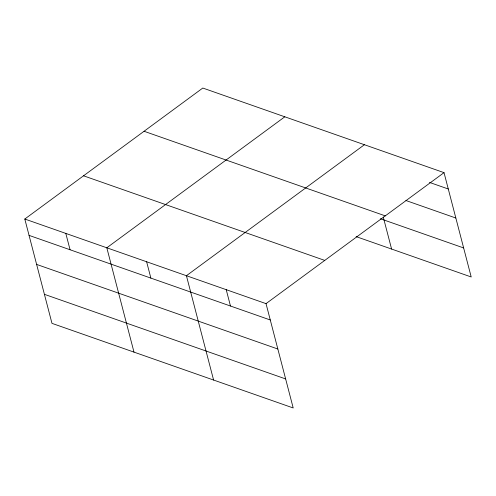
<?xml version="1.0" encoding="UTF-8"?>
<svg xmlns="http://www.w3.org/2000/svg" width="496" height="496" viewBox="0 0 496 496"><rect width="100%" height="100%" fill="white"/><g stroke="black" fill="none" stroke-linecap="round" stroke-linejoin="round"><path stroke-width="0.74" d="M24.8 219.027L266.023 303.633L293.198 407.96L51.975 323.355L24.8 219.027L202.802 88.04L444.025 172.645L471.2 276.973L356.134 236.617M284.816 116.802L106.814 247.789L133.994 352.123M364.417 144.727L186.422 275.714L213.596 380.041M266.023 303.633L444.025 172.645M429.468 182.398L448.285 188.995M405.914 200.514L455.849 218.029M144.063 131.266L385.287 215.872M380.413 218.755L463.636 247.938M83.539 175.801L324.762 260.406M29.059 235.377L270.283 319.982M36.623 264.411L277.847 349.017M44.411 294.32L285.634 378.932M383.253 217.031L391.598 249.054M226.219 289.67L230.479 306.026M146.618 261.752L150.877 278.101M65.807 233.411L70.066 249.761"/></g></svg>
